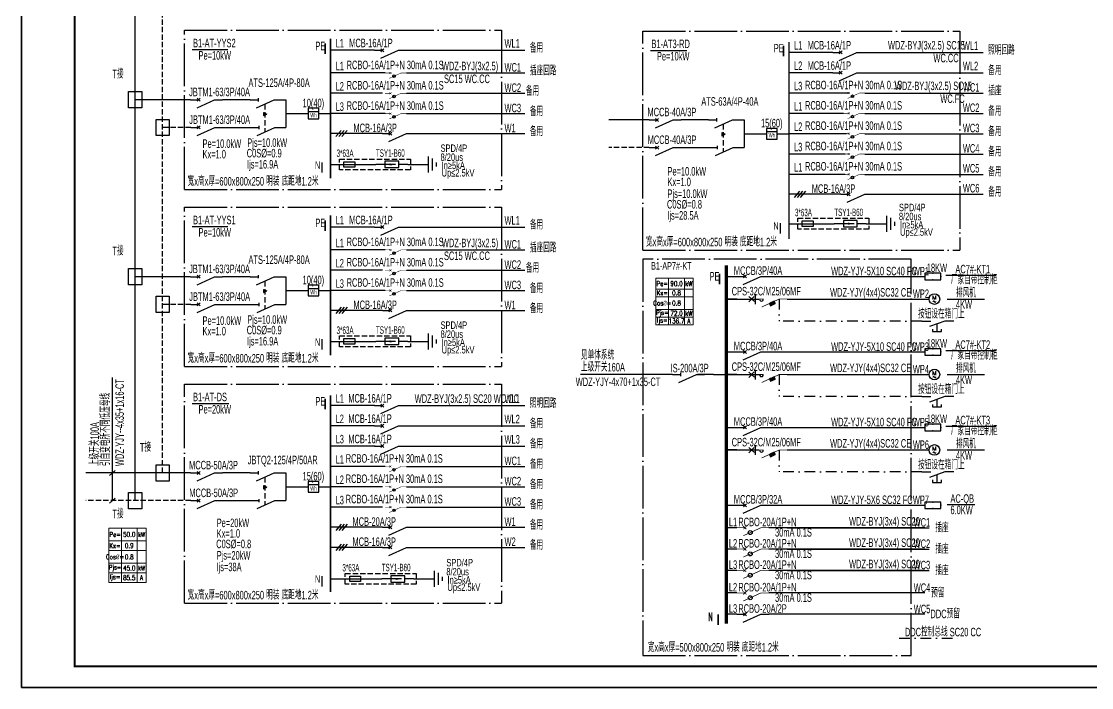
# Model space of a CAD drawing. Extents: x 776418 to 2076422, y -1170708 to 498544.
# Drawn here: x 908431 to 958573, y -576755 to -545532 of the extents above; entities that cross this region are included whole.
import ezdxf
from ezdxf.enums import TextEntityAlignment as Align

# ---------------------------------------------------------------- set-up
doc = ezdxf.new("R2010")
doc.units = 0
doc.header["$LTSCALE"] = 1000
doc.header["$MEASUREMENT"] = 0
for name, pattern in [('CONTINOUS', [0]), ('DASH', [0.35, 0.25, -0.1]), ('DASHDOT', [1, 0.5, -0.25, 0, -0.25]), ('DOTE', [2.42, 2, -0.2, 0.02, -0.2]), ('HIDDEN', [0.375, 0.25, -0.125])]:
    doc.linetypes.add(name, pattern=pattern)
doc.layers.get('0').update_dxf_attribs({"linetype": 'CONTINUOUS'})
doc.layers.get('Defpoints').update_dxf_attribs({"linetype": 'CONTINUOUS'})
for name, color, linetype in [('D-TEXT', 7, 'CONTINUOUS'), ('DIM-动力', 3, 'CONTINUOUS'), ('DOTLN', 2, 'DASH'), ('DQ', 255, 'CONTINOUS'), ('EL-1', 4, 'DASH'), ('EL-SYSTEM', 1, 'CONTINUOUS'), ('ELEMENT', 3, 'CONTINUOUS'), ('EQUIP', 3, 'CONTINUOUS'), ('EQUIP-动力', 3, 'CONTINUOUS'), ('EQUIP-箱柜', 3, 'CONTINUOUS'), ('PUB_TEXT', 255, 'CONTINUOUS'), ('SIG_TEXT', 7, 'CONTINUOUS'), ('TEL_TEXT', 3, 'CONTINUOUS'), ('TEL_TITLE', 7, 'CONTINUOUS'), ('WIRE', 4, 'CONTINUOUS'), ('WIRE-动力', 2, 'CONTINUOUS'), ('WIRE-照明', 1, 'CONTINUOUS'), ('WIRE-系统', 4, 'CONTINUOUS'), ('WIRE-通讯', 4, 'CONTINUOUS')]:
    doc.layers.add(name, color=color, linetype=linetype)
doc.styles.add('_COMPLEX', font='ROS', dxfattribs={"width": 0.6, "bigfont": 'JD'})
doc.styles.add('_HZTXT', font='txt.shx', dxfattribs={"width": 0.8, "bigfont": 'HZTXT.shx'})
doc.styles.add('_JD', font='ros.shx', dxfattribs={"width": 0.8, "bigfont": 'JD.shx'})
doc.styles.add('_TCH_LABEL', font='COMPLEX', dxfattribs={"bigfont": 'GBCBIG'})
doc.styles.add('_TEL_DIM', font='SIMPLEX', dxfattribs={"width": 0.7, "height": 3.5, "bigfont": 'HZTXT'})
doc.styles.add('DIM_FONT', font='SIMPLEX', dxfattribs={"width": 0.7, "bigfont": 'GBCBIG'})
doc.styles.get("Standard").update_dxf_attribs({"font": 'gbenor.shx', "bigfont": 'gbcbig.shx'})

# ---------------------------------------------------------------- blocks, each defined once
blk = doc.blocks.new('M_M7')
for p, q in [((-0.25, -0.2), (0, -0.75)), ((-0.047, -0.297), (0.047, -0.203)), ((-0.047, -0.203), (0.047, -0.297))]:
    blk.add_line(p, q)
for points in [[(0, 0), (0, -0.25)], [(0, -0.75), (0, -1)]]:
    blk.add_lwpolyline(points)
at = {"width": 0.8, "flags": 9}
blk.add_attdef('S', (0.25, -0.5), '', height=0.2, dxfattribs=at)
blk = doc.blocks.new('$element$00000525')
at = {"const_width": 0.0233}
for points in [[(0, 0), (0, -0.25)], [(-0.25, -0.2), (0, -0.75), (0, -1)], [(-0.047, -0.203), (0.047, -0.297)], [(0.047, -0.203), (-0.047, -0.297)]]:
    blk.add_lwpolyline(points, dxfattribs=at)
blk.add_circle((-0.151, -0.417), 0.0615)
at = {"flags": 9}
blk.add_attdef('S', (0, 0), '', height=0.00000667, dxfattribs=at)
blk = doc.blocks.new('M_M8')
for p, q in [((-0.25, -0.2), (0, -0.75)), ((0.05, -0.25), (-0.05, -0.25))]:
    blk.add_line(p, q)
for points in [[(0, 0), (0, -0.25)], [(0, -0.75), (0, -1)]]:
    blk.add_lwpolyline(points)
at = {"style": 'DIM_FONT', "width": 0.8, "flags": 9}
blk.add_attdef('S', (0.25, -0.5), '', height=0.2, dxfattribs=at)
blk = doc.blocks.new('_LINKPT1')
blk.add_line((0, 0), (0, 0))
blk = doc.blocks.new('M_Z15DKY')
for p, q in [((0.5, 0.5), (-0.5, 0.5)), ((-0.5, 0.5), (-0.5, -0.5)), ((-0.5, 0.2), (0.5, 0.2)), ((0.5, -0.5), (0.5, 0.5)), ((-0.5, -0.5), (0.5, -0.5))]:
    blk.add_line(p, q)
for p in [(-0.5, 0), (0, 0.5), (0.5, 0), (0, -0.5)]:
    blk.add_blockref('_LINKPT1', p)
at = {"style": '_COMPLEX', "width": 0.6}
blk.add_text('Wh', height=0.4, dxfattribs=at).set_placement((0, -0.35), align=Align.CENTER)
at = {"width": 0.8, "flags": 9}
blk.add_attdef('A', (0, 0), '', height=0.00002, dxfattribs=at)
blk = doc.blocks.new('$equip$00001413')
for p, q in [((0.75, 0.6), (-0.75, 0.6)), ((-0.75, 0.6), (-0.75, 0)), ((-0.75, 0), (0.75, 0)), ((0.75, 0), (0.75, 0.6))]:
    blk.add_line(p, q)
for p in [(-0.75, 0.3), (0, 0.6), (0, 0), (0.75, 0.3)]:
    blk.add_point(p)
at = {"style": '_TCH_LABEL', "flags": 9}
blk.add_attdef('A', (0, 0), '', height=0.00002, dxfattribs=at)
blk = doc.blocks.new('$element$00000577')
at = {"const_width": 0.0233}
for points in [[(0, 0), (0, -0.25)], [(-0.25, -0.2), (0, -0.75), (0, -1)]]:
    blk.add_lwpolyline(points, dxfattribs=at)
blk.add_arc((-0.008, -0.192), 0.0589, 81.8699, 278.1301)
at = {"flags": 9}
blk.add_attdef('S', (0, 0), '', height=0.00000667, dxfattribs=at)
blk = doc.blocks.new('$element$00000544')
for points in [[(-0.25, -0.333), (-0.324, -0.333), (-0.324, -0.617), (-0.25, -0.617)], [(0, -1), (0, -0.721), (-0.176, -0.235)], [(0, 0), (0, -0.283)], [(-0.324, -0.478), (-0.087, -0.478)]]:
    blk.add_lwpolyline(points)
at = {"flags": 9}
blk.add_attdef('S', (0, 0), '', height=0.00000667, dxfattribs=at)
blk = doc.blocks.new('$equip$00001811')
blk.add_circle((0, 0), 0.5)
for centre, radius, start, end in [((-0.07, -0.27), 0.0768, 17.2272, 184.2164), ((0.07, -0.23), 0.0769, 197.2591, 5.1179)]:
    blk.add_arc(centre, radius, start, end)
at = {"color": 7, "style": '_TEL_DIM'}
blk.add_attdef('$TEXT$', text='', height=0.4, dxfattribs=at).set_placement((0, 0.14), align=Align.MIDDLE_CENTER)
at = {"color": 7, "style": '_TEL_DIM', "flags": 1}
blk.add_attdef('A', text='', height=0.00002, dxfattribs=at).set_placement((0, 0), align=Align.MIDDLE_CENTER)
blk = doc.blocks.new('A$C00115E70')
at = {"layer": 'WIRE-通讯', "ltscale": 0.001}
blk.add_lwpolyline([(-84100, 59400), (0, 59400), (0, 0), (-84100, 0)], close=True, dxfattribs=at)
blk = doc.blocks.new('*T182')
at = {"layer": 'Defpoints', "color": 8, "linetype": 'ByBlock', "lineweight": 0, "transparency": 16777216}
for p, q in [((0, 0), (1749, 0)), ((0, 0), (0, -2550)), ((593, 0), (593, -2550)), ((1332, 0), (1332, -2550)), ((1749, 0), (1749, -2550)), ((0, -600), (1749, -600)), ((0, -1050), (1749, -1050)), ((0, -1650), (1749, -1650)), ((0, -2100), (1749, -2100)), ((0, -2550), (1749, -2550))]:
    blk.add_line(p, q, dxfattribs=at)
at = {"color": 0, "transparency": 16777216, "attachment_point": 5, "style": '_TEL_DIM'}
for s, insert, char_height, width in [('Pe=', (297, -300), 225, 593.32), ('50.0', (962, -300), 225, 738.01), ('kW', (1540, -300), 225, 417.31), ('Kx=', (297, -825), 225, 593.32), ('0.9', (962, -825), 225, 738.01), ('Cos{\\fISOCPEUR|b0|i0|c0|p34;%%C}=', (297, -1350), 225, 593.32), ('0.8', (962, -1350), 225, 738.01), ('Pjs=', (297, -1875), 210, 593.32), ('45.0', (962, -1875), 225, 738.01), ('kW', (1540, -1875), 225, 417.31), ('Ijs=', (297, -2325), 225, 593.32), ('85.5', (962, -2325), 225, 738.01), ('A', (1540, -2325), 225, 417.31)]:
    blk.add_mtext(s, dxfattribs=dict(at, insert=insert, char_height=char_height, width=width))
blk = doc.blocks.new('*T159')
at = {"layer": 'Defpoints', "color": 8, "linetype": 'ByBlock', "lineweight": 0, "transparency": 16777216}
for p, q in [((0, 0), (1749, 0)), ((0, 0), (0, -2190)), ((593, 0), (593, -2190)), ((1332, 0), (1332, -2190)), ((1749, 0), (1749, -2190)), ((0, -510), (1749, -510)), ((0, -870), (1749, -870)), ((0, -1470), (1749, -1470)), ((0, -1830), (1749, -1830)), ((0, -2190), (1749, -2190))]:
    blk.add_line(p, q, dxfattribs=at)
at = {"color": 0, "transparency": 16777216, "attachment_point": 5, "style": '_TEL_DIM'}
for s, insert, char_height, width in [('Pe=', (297, -255), 225, 593.32), ('90.0', (962, -255), 225, 738.01), ('kW', (1540, -255), 225, 417.31), ('Kx=', (297, -690), 225, 593.32), ('0.8', (962, -690), 225, 738.01), ('Cos{\\fISOCPEUR|b0|i0|c0|p34;%%C}=', (297, -1170), 225, 593.32), ('Pjs=', (297, -1650), 210, 593.32), ('0.8', (962, -1170), 225, 738.01), ('Ijs=', (297, -2010), 225, 593.32), ('136.7', (962, -2010), 225, 738.01), ('72.0', (962, -1650), 225, 738.01), ('kW', (1540, -1650), 225, 417.31), ('A', (1540, -2010), 225, 417.31)]:
    blk.add_mtext(s, dxfattribs=dict(at, insert=insert, char_height=char_height, width=width))
blk = doc.blocks.new('M_M24')
for p, q in [((-0.25, -0.375), (0.25, -0.375)), ((-0.1875, -0.5), (0.1875, -0.5)), ((-0.0625, -0.625), (0.0625, -0.625))]:
    blk.add_line(p, q)
blk.add_lwpolyline([(0, 0), (0, -0.375)])
at = {"width": 0.8, "flags": 9}
blk.add_attdef('S', (0.25, -0.5), '', height=0.2, dxfattribs=at)
blk = doc.blocks.new('M_M17')
for p, q in [((-0.1, -0.717), (-0.1, -0.283)), ((-0.1, -0.283), (0.1, -0.283)), ((0.1, -0.283), (0.1, -0.717)), ((0, -0.383), (0, -0.717)), ((0.1, -0.717), (-0.1, -0.717))]:
    blk.add_line(p, q)
for points in [[(0, 0), (0, -0.283)], [(0, -0.717), (0, -1)]]:
    blk.add_lwpolyline(points)
for points in [[(-0.033, -0.567), (0.033, -0.567), (0, -0.367), (0.033, -0.567)], [(0.033, -0.567), (0, -0.367), (-0.033, -0.567), (0.033, -0.567)], [(0, -0.367), (-0.033, -0.567), (0.033, -0.567), (0, -0.367)]]:
    blk.add_solid(points)
at = {"width": 0.8, "flags": 9}
blk.add_attdef('S', (0.25, -0.5), '', height=0.2, dxfattribs=at)

msp = doc.modelspace()

# ---------------------------------------------------------------- hatches: boundary and pattern name
h = msp.add_hatch()
h.set_pattern_fill('ANSI31', color=256, scale=10, style=0)
h.set_pattern_definition([(45, (742731.3702, -589334.2439), (-0.707106781, 0.707106781), [])])
h.paths.add_polyline_path([(943749, -558754), (943702, -558651), (943475, -558754), (943522, -558858)])
h = msp.add_hatch()
h.set_pattern_fill('ANSI31', color=256, scale=10, style=0)
h.set_pattern_definition([(45, (742731.3702, -592872.1406), (-0.707106781, 0.707106781), [])])
h.paths.add_polyline_path([(943749, -562292), (943702, -562189), (943475, -562292), (943522, -562396)])
h = msp.add_hatch()
h.set_pattern_fill('ANSI31', color=256, scale=10, style=0)
h.set_pattern_definition([(45, (742731.3702, -596410.0372), (-0.707106781, 0.707106781), [])])
h.paths.add_polyline_path([(943749, -565830), (943702, -565727), (943475, -565830), (943522, -565933)])

# ---------------------------------------------------------------- linework, layer by layer
at = {"linetype": 'DOTE'}
for p, q in [((916074, -553407), (916074, -545951)), ((916074, -545951), (930919, -545951)), ((930919, -545951), (930919, -553407)), ((937550, -556253), (937550, -545988)), ((937550, -545988), (952396, -545988)), ((952396, -545988), (952396, -556253)), ((916074, -553407), (930919, -553407)), ((916074, -561700), (916074, -554243)), ((916074, -554243), (930919, -554243)), ((930919, -554243), (930919, -561700)), ((937550, -556253), (952396, -556253)), ((950127, -556678), (937548, -556678)), ((937548, -556678), (937548, -575249)), ((950127, -575249), (950127, -556678)), ((916074, -561700), (930919, -561700)), ((916074, -572801), (916074, -562536)), ((916074, -562536), (930919, -562536)), ((930919, -562536), (930919, -572801)), ((916074, -572801), (930919, -572801)), ((937548, -575249), (950127, -575249))]:
    msp.add_line(p, q, dxfattribs=at)
for p, q in [((937903, -546893), (939602, -546893)), ((942757, -558425), (942515, -558682)), ((942516, -558428), (942781, -558661)), ((942757, -561962), (942515, -562220)), ((942516, -561966), (942781, -562199)), ((916427, -563441), (918150, -563441)), ((942757, -565500), (942515, -565758)), ((942516, -565504), (942781, -565737))]:
    msp.add_line(p, q)
at = {"linetype": 'DASHDOT'}
for p, q in [((943941, -558532), (943941, -559575, 0)), ((950619, -559575), (943941, -559575, 0)), ((943941, -562070), (943941, -563113, 0)), ((950619, -563113), (943941, -563113, 0)), ((943941, -565608), (943941, -566650, 0)), ((950619, -566650), (943941, -566650, 0))]:
    msp.add_line(p, q, dxfattribs=at)
at = {"linetype": 'Continuous', "const_width": 72.9}
for points in [[(922666, -546566), (922666, -547063)], [(944143, -546670), (944143, -547167)], [(922514, -552131), (922514, -552628)], [(922666, -554859), (922666, -555356)], [(943991, -554977), (943991, -555474)], [(941137, -557361), (941137, -557858)], [(922514, -560424), (922514, -560921)], [(922666, -563219), (922666, -563716)], [(922514, -571525), (922514, -572022)], [(941080, -573319), (941080, -573816)]]:
    msp.add_lwpolyline(points, dxfattribs=at)
for points in [[(943522, -558858), (943749, -558754), (943702, -558651), (943475, -558754)], [(943522, -562396), (943749, -562292), (943702, -562189), (943475, -562292)], [(943522, -565933), (943749, -565830), (943702, -565727), (943475, -565830)]]:
    msp.add_lwpolyline(points, close=True)
at = {"layer": 'D-TEXT'}
for p, q in [((916427, -546855), (918104, -546855)), ((916427, -555148), (918104, -555148)), ((951806, -558543), (953554, -558543)), ((951806, -562081), (953554, -562081)), ((951806, -565618), (953554, -565618)), ((951806, -568174), (953104, -568174))]:
    msp.add_line(p, q, dxfattribs=at)
for points in [[(912651, -548312, 0, 0, 0), (913322, -548312, 0, 0, 0), (913627, -548935, 80, 0, 0), (913758, -549204, 0, 0, 0)], [(912651, -556605, 0, 0, 0), (913322, -556605, 0, 0, 0), (913627, -557228, 80, 0, 0), (913758, -557497, 0, 0, 0)], [(913941, -565802, 0, 0, 0), (914611, -565802, 0, 0, 0), (914916, -566425, 80, 0, 0), (915048, -566694, 0, 0, 0)], [(912385, -568886, 0, 0, 0), (913322, -568886, 0, 0, 0), (913627, -568263, 80, 0, 0), (913758, -567993, 0, 0, 0)]]:
    msp.add_lwpolyline(points, format="xyseb", dxfattribs=at)
at = {"layer": 'DIM-动力', "ltscale": 0.001}
msp.add_lwpolyline([(908431, -576755), (992531, -576755), (992531, -517355), (908431, -517355)], close=True, dxfattribs=at)
at = {"layer": 'DOTLN', "linetype": 'DASH'}
for points in [[(923330, -551982), (926658, -551982), (926658, -552492), (923330, -552492)], [(944806, -554759), (948135, -554759), (948135, -555269), (944806, -555269)], [(923330, -560275), (926658, -560275), (926658, -560785), (923330, -560785)], [(923603, -571406), (926932, -571406), (926932, -571915), (923603, -571915)]]:
    msp.add_lwpolyline(points, close=True, dxfattribs=at)
at = {"layer": 'EL-1'}
for p, q in [((915048, -566694), (915048, -542211)), ((916367, -550504), (915048, -550504)), ((937844, -551445), (935955, -551445)), ((916367, -558796), (915048, -558796)), ((916367, -567993), (911453, -567993))]:
    msp.add_line(p, q, dxfattribs=at)
at = {"layer": 'EL-SYSTEM'}
for points in [[(913449, -548824), (914068, -548824), (914068, -549585), (913449, -549585)], [(914739, -550123), (915358, -550123), (915358, -550884), (914739, -550884)], [(913449, -557117), (914068, -557117), (914068, -557878), (913449, -557878)], [(914739, -558416), (915358, -558416), (915358, -559177), (914739, -559177)], [(914739, -566314), (915358, -566314), (915358, -567075), (914739, -567075)], [(913449, -567613), (914068, -567613), (914068, -568374), (913449, -568374)]]:
    msp.add_lwpolyline(points, close=True, dxfattribs=at)
at = {"layer": 'ELEMENT'}
for points in [[(923541, -552367), (923541, -552107), (924051, -552107), (924051, -552367)], [(945018, -555144), (945018, -554884), (945528, -554884), (945528, -555144)], [(923541, -560660), (923541, -560400), (924051, -560400), (924051, -560660)], [(923814, -571790), (923814, -571530), (924324, -571530), (924324, -571790)]]:
    msp.add_lwpolyline(points, close=True, dxfattribs=at)
at = {"layer": 'SIG_TEXT'}
for p, q in [((951738, -557425, 0), (954101, -557425, 0)), ((951738, -560962, 0), (954101, -560962, 0)), ((951738, -564500, 0), (954101, -564500, 0))]:
    msp.add_line(p, q, dxfattribs=at)
at = {"layer": 'TEL_TITLE'}
msp.add_lwpolyline([(908431, -576755), (992531, -576755), (992531, -517355), (908431, -517355)], close=True, dxfattribs=at)
at = {"layer": 'TEL_TITLE', "const_width": 100}
msp.add_lwpolyline([(910931, -575755), (991531, -575755), (991531, -518355), (910931, -518355)], close=True, dxfattribs=at)
at = {"layer": 'WIRE', "color": 7, "linetype": 'DASHDOT'}
msp.add_lwpolyline([(949563, -574440), (952492, -574440)], dxfattribs=at)
at = {"layer": 'WIRE-动力'}
for p, q in [((923407, -550640), (923159, -550934)), ((923407, -550640), (923159, -550934)), ((923547, -550640), (923299, -550934)), ((923687, -550640), (923439, -550934)), ((944884, -553486), (944636, -553780)), ((945024, -553486), (944776, -553780)), ((945164, -553486), (944916, -553780)), ((923407, -558933), (923159, -559227)), ((923407, -558933), (923159, -559227)), ((923547, -558933), (923299, -559227)), ((923687, -558933), (923439, -559227)), ((923407, -569092), (923159, -569386)), ((923547, -569092), (923299, -569386)), ((923687, -569092), (923439, -569386)), ((923407, -570035), (923159, -570328)), ((923547, -570035), (923299, -570328)), ((923687, -570035), (923439, -570328))]:
    msp.add_line(p, q, dxfattribs=at)
at = {"layer": 'WIRE-照明', "linetype": 'Continuous'}
for p, q in [((913758, -567993), (913758, -540912)), ((916360, -549204), (913758, -549204)), ((919147, -549204), (917860, -549204)), ((917867, -550504), (919180, -550504)), ((937837, -550146), (935955, -550146)), ((940624, -550146), (939337, -550146)), ((939344, -551445), (940656, -551445)), ((916360, -557497), (913758, -557497)), ((919147, -557497), (917860, -557497)), ((941454, -558543), (942985, -558543)), ((941454, -558543), (942985, -558543)), ((942816, -558318), (942816, -558777)), ((917867, -558796), (919180, -558796)), ((938933, -562081), (934625, -562081)), ((940862, -562081), (940104, -562081)), ((941454, -562081), (942985, -562081)), ((941454, -562081), (942985, -562081)), ((942816, -561856), (942816, -562315)), ((912689, -562220), (912689, -567993)), ((942816, -565393), (942816, -565853)), ((941454, -565618), (942985, -565618)), ((941454, -565618), (942985, -565618)), ((912556, -566813), (912823, -566575)), ((916360, -566694), (911453, -566694)), ((919147, -566694), (917860, -566694)), ((912556, -568112), (912823, -567875)), ((917867, -567993), (919180, -567993))]:
    msp.add_line(p, q, dxfattribs=at)
at = {"layer": 'WIRE-照明'}
for p, q in [((924972, -546882), (922914, -546882)), ((946448, -546986), (944391, -546986)), ((925472, -547949), (922914, -547949)), ((946448, -547939), (944391, -547939)), ((925347, -548902), (922914, -548902)), ((947198, -548891), (944391, -548891)), ((920460, -549204), (920820, -549204)), ((920820, -549204), (920820, -550504)), ((919768, -549801), (919768, -549948)), ((919768, -549801), (919927, -549874)), ((919768, -549948), (919927, -549874)), ((920820, -549854), (921867, -549854)), ((922367, -549854), (922914, -549854)), ((925472, -549854), (922914, -549854)), ((946948, -549843), (944391, -549843)), ((920457, -550504), (920820, -550504)), ((941937, -550146), (942297, -550146)), ((942297, -550146), (942297, -551445)), ((925346, -550787), (922914, -550787)), ((941244, -550742), (941244, -550889)), ((941244, -550742), (941404, -550816)), ((941244, -550889), (941404, -550816)), ((942297, -550795), (943344, -550795)), ((943844, -550795), (944391, -550795)), ((947095, -550795), (944391, -550795)), ((941933, -551445), (942297, -551445)), ((947028, -551748), (944391, -551748)), ((922914, -552237), (925041, -552237)), ((926541, -552237), (927354, -552237)), ((947028, -552700), (944391, -552700)), ((946823, -553633), (944391, -553633)), ((944391, -555014), (946518, -555014)), ((948018, -555014), (948831, -555014)), ((924972, -555175), (922914, -555175)), ((925472, -556242), (922914, -556242)), ((920460, -557497), (920820, -557497)), ((920820, -557497), (920820, -558796)), ((925347, -557195), (922914, -557195)), ((941454, -557487), (942296, -557487)), ((943421, -557487), (950764, -557487)), ((919768, -558094), (919768, -558241)), ((919768, -558094), (919927, -558167)), ((919768, -558241), (919927, -558167)), ((920820, -558147), (921867, -558147)), ((922367, -558147), (922914, -558147)), ((925472, -558147), (922914, -558147)), ((941954, -558543, 0), (941454, -558543)), ((944316, -558543), (950959, -558543)), ((920457, -558796), (920820, -558796)), ((925346, -559080), (922914, -559080)), ((922914, -560530), (925041, -560530)), ((926541, -560530), (927354, -560530)), ((941454, -561025), (942296, -561025)), ((943421, -561025), (950764, -561025)), ((940862, -562081), (941454, -562081)), ((941954, -562081, 0), (941454, -562081)), ((944316, -562081), (950959, -562081)), ((924972, -563535), (922914, -563535)), ((924972, -564487), (922914, -564487)), ((941454, -564563), (942296, -564563)), ((943421, -564563), (950764, -564563)), ((925005, -565439), (922914, -565439)), ((941954, -565618, 0), (941454, -565618)), ((944316, -565618), (950959, -565618)), ((925472, -566392), (922914, -566392)), ((920460, -566694), (920820, -566694)), ((920820, -566694), (920820, -567993)), ((919768, -567291), (919768, -567438)), ((919768, -567291), (919927, -567364)), ((919768, -567438), (919927, -567364)), ((920820, -567344), (921867, -567344)), ((922367, -567344), (922914, -567344)), ((925347, -567344), (922914, -567344)), ((920457, -567993), (920820, -567993)), ((925347, -568296), (922914, -568296)), ((941454, -568207), (942296, -568207)), ((943421, -568207), (950764, -568207)), ((925346, -569239), (922914, -569239)), ((941954, -569263, 0), (941454, -569263)), ((950764, -569263), (943454, -569263)), ((944316, -569263), (950959, -569263)), ((925346, -570182), (922914, -570182)), ((941954, -570263, 0), (941454, -570263)), ((950764, -570263), (943454, -570263)), ((944316, -570263), (950959, -570263)), ((941954, -571263, 0), (941454, -571263)), ((950764, -571263), (943454, -571263)), ((944316, -571263), (950959, -571263)), ((922914, -571661), (925314, -571660)), ((926814, -571660), (927627, -571660)), ((941954, -572320, 0), (941454, -572320)), ((950764, -572320), (943454, -572320)), ((941954, -573320, 0), (941454, -573320)), ((950764, -573320), (943454, -573320))]:
    msp.add_line(p, q, dxfattribs=at)
at = {"layer": 'WIRE-照明', "linetype": 'ByBlock'}
for p, q in [((926472, -546882), (932019, -546882)), ((947948, -546986), (953496, -546986)), ((926472, -547949), (932019, -547949)), ((947948, -547939), (953496, -547939)), ((926472, -548902), (932019, -548902)), ((947948, -548891), (953496, -548891)), ((926472, -549854), (932019, -549854)), ((947948, -549843), (953496, -549843)), ((926846, -550787), (932019, -550787)), ((947948, -550795), (953496, -550795)), ((947948, -551748), (953496, -551748)), ((947948, -552700), (953496, -552700)), ((948323, -553633), (953496, -553633)), ((926472, -555175), (932019, -555175)), ((926472, -556242), (932019, -556242)), ((926472, -557195), (932019, -557195)), ((926472, -558147), (932019, -558147)), ((926846, -559080), (932019, -559080)), ((926472, -563535), (932019, -563535)), ((926472, -564487), (932019, -564487)), ((926472, -565439), (932019, -565439)), ((926472, -566392), (932019, -566392)), ((926472, -567344), (932019, -567344)), ((926472, -568296), (932019, -568296)), ((926846, -569239), (932019, -569239)), ((926846, -570182), (932019, -570182))]:
    msp.add_line(p, q, dxfattribs=at)
at = {"layer": 'WIRE-照明', "linetype": 'HIDDEN'}
for p, q in [((919830, -549406), (919830, -550719)), ((941306, -550347), (941306, -551661)), ((919830, -557699), (919830, -559012)), ((919830, -566896), (919830, -568209))]:
    msp.add_line(p, q, dxfattribs=at)
at = {"layer": 'WIRE-照明', "color": 1, "const_width": 66.5}
for points in [[(922914, -546334), (922914, -552884)], [(944391, -546503), (944391, -555730)], [(922914, -554626), (922914, -561177)], [(922914, -563052), (922914, -572278)]]:
    msp.add_lwpolyline(points, dxfattribs=at)
at = {"layer": 'WIRE-照明', "const_width": 160}
msp.add_lwpolyline([(941454, -556967), (941454, -573752)], dxfattribs=at)

# ---------------------------------------------------------------- block references
for name, p in [('*T159', (938163, -557566)), ('*T182', (912522, -569279))]:
    msp.add_blockref(name, p)
at = {"layer": 'DQ', "xscale": 1500, "yscale": 1500, "zscale": 1500}
for name, p, rotation in [('M_M7', (924972, -546882), 89.99999999999993), ('M_M7', (946448, -546986), 89.99999999999993), ('M_M7', (946448, -547939), 89.99999999999993), ('M_M7', (916360, -549204), 90), ('M_M8', (919147, -549204), 90), ('M_M7', (916367, -550504), 90), ('M_M8', (919180, -550504), 90), ('M_M7', (937837, -550146), 90), ('M_M8', (940624, -550146), 90), ('M_M7', (937844, -551445), 90), ('M_M8', (940656, -551445), 90), ('M_M7', (924972, -555175), 89.99999999999993), ('M_M7', (916360, -557497), 90), ('M_M8', (919147, -557497), 90), ('M_M7', (916367, -558796), 90), ('M_M8', (919180, -558796), 90), ('M_M8', (938933, -562081), 90), ('M_M7', (924972, -563535), 89.99999999999993), ('M_M7', (924972, -564487), 89.99999999999993), ('M_M7', (924972, -565439), 89.99999999999993), ('M_M7', (916360, -566694), 90), ('M_M8', (919147, -566694), 90), ('M_M7', (916367, -567993), 90), ('M_M8', (919180, -567993), 90)]:
    msp.add_blockref(name, p, dxfattribs=dict(at, rotation=rotation))
at = {"layer": 'ELEMENT'}
for name, p, xscale, yscale, zscale, rotation in [('$element$00000525', (925472, -547949), 1000, 1000, 1000, 90), ('$element$00000525', (925472, -548902), 1000, 1000, 1000, 90), ('$element$00000525', (946948, -548891), 1000, 1000, 1000, 90), ('$element$00000525', (925472, -549854), 1000, 1000, 1000, 90), ('$element$00000525', (946948, -549843), 1000, 1000, 1000, 90), ('M_M7', (925346, -550787), 1500, 1500, 1500, 89.99999999999993), ('$element$00000525', (946948, -550795), 1000, 1000, 1000, 90), ('M_M24', (926948, -552237), 1500, 1500, 1500, 90), ('$element$00000525', (946948, -551748), 1000, 1000, 1000, 90), ('M_M17', (926541, -552237), -1500, 1500, 1500, 270), ('$element$00000525', (946948, -552700), 1000, 1000, 1000, 90), ('M_M7', (946823, -553633), 1500, 1500, 1500, 89.99999999999993), ('M_M17', (948018, -555014), -1500, 1500, 1500, 270), ('M_M24', (948424, -555014), 1500, 1500, 1500, 90), ('$element$00000525', (925472, -556242), 1000, 1000, 1000, 90), ('$element$00000525', (925472, -557195), 1000, 1000, 1000, 90), ('M_M7', (941954, -557487, 0), 1500, 1500, 1500, 90), ('$element$00000525', (925472, -558147), 1000, 1000, 1000, 90), ('$element$00000577', (942816, -558543), 1500, 1500, 1500, 90), ('M_M7', (925346, -559080), 1500, 1500, 1500, 89.99999999999993), ('M_M17', (926541, -560530), -1500, 1500, 1500, 270), ('M_M24', (926948, -560530), 1500, 1500, 1500, 90), ('M_M7', (941954, -561025, 0), 1500, 1500, 1500, 90), ('$element$00000577', (942816, -562081), 1500, 1500, 1500, 90), ('M_M7', (941954, -564563, 0), 1500, 1500, 1500, 90), ('$element$00000577', (942816, -565618), 1500, 1500, 1500, 90), ('$element$00000525', (925472, -566392), 1000, 1000, 1000, 90), ('$element$00000525', (925472, -567344), 1000, 1000, 1000, 90), ('$element$00000525', (925472, -568296), 1000, 1000, 1000, 90), ('M_M7', (941954, -568207, 0), 1500, 1500, 1500, 90), ('M_M7', (925346, -569239), 1500, 1500, 1500, 89.99999999999993), ('M_M7', (925346, -570182), 1500, 1500, 1500, 89.99999999999993), ('M_M17', (926814, -571660), -1500, 1500, 1500, 270), ('M_M24', (927221, -571660), 1500, 1500, 1500, 90), ('M_M7', (941954, -573320, 0), 1500, 1500, 1500, 90)]:
    msp.add_blockref(name, p, dxfattribs=dict(at, xscale=xscale, yscale=yscale, zscale=zscale, rotation=rotation))
at = {"layer": 'EQUIP', "xscale": 500, "yscale": 500, "zscale": 500}
for p in [(922117, -549854), (943594, -550795), (922117, -558147), (922117, -567344)]:
    msp.add_blockref('M_Z15DKY', p, dxfattribs=at)
at = {"layer": 'EQUIP-动力', "xscale": 500, "yscale": 500, "zscale": 500}
for p in [(951209, -558543), (951209, -562081), (951209, -565618)]:
    msp.add_blockref('$equip$00001811', p, dxfattribs=at).add_auto_attribs({'$TEXT$': 'M'})
at = {"layer": 'EQUIP-箱柜', "xscale": 500, "yscale": 500, "zscale": 500}
for p in [(951139, -557638), (951139, -561176), (951139, -564714), (951139, -568357)]:
    msp.add_blockref('$equip$00001413', p, dxfattribs=at)
at = {"layer": 'TEL_TEXT', "ltscale": 2, "xscale": 1500, "yscale": 1500, "zscale": 1500, "rotation": 90}
for p in [(941954, -569263, 0), (941954, -570263, 0), (941954, -571263, 0), (941954, -572320, 0)]:
    msp.add_blockref('$element$00000525', p, dxfattribs=at)
at = {"layer": 'WIRE-系统', "xscale": 1500, "yscale": 1500, "zscale": 1500, "rotation": 90}
for p in [(950619, -559575), (950619, -563113), (950619, -566650)]:
    msp.add_blockref('$element$00000544', p, dxfattribs=at)
at = {"layer": 'WIRE-通讯', "ltscale": 0.001}
msp.add_blockref('A$C00115E70', (992531, -576755), dxfattribs=at)

# ---------------------------------------------------------------- texts
at = {"layer": 'D-TEXT'}
for s, style, width, p in [('B1-AT-YYS2', '_JD', 0.6, (916473, -546748)), ('PE', '_JD', 0.6, (922204, -546882)), ('L1', '_JD', 0.6, (923153, -546754)), ('MCB-16A/1P', '_JD', 0.6, (923790, -546744)), ('WL1', '_JD', 0.6, (931067, -546764)), ('备用', '_JD', 0.6, (932252, -546986)), ('L1', '_JD', 0.6, (944630, -546858)), ('WL1', '_JD', 0.6, (952543, -546868)), ('Pe=10kW', '_JD', 0.6, (916731, -547325)), ('照明回路', '_JD', 0.6, (953729, -547090)), ('L1', '_JD', 0.6, (923153, -547821)), ('RCBO-16A/1P+N 30mA 0.1S', '_JD', 0.6, (923670, -547772)), ('WDZ-BYJ(3x2.5)', '_JD', 0.6, (928134, -547822)), ('WC1', '_JD', 0.6, (931067, -547885)), ('L2', '_JD', 0.6, (944630, -547810)), ('WL2', '_JD', 0.6, (952543, -547820)), ('T接', '_JD', 0.6, (912693, -548202)), (' SC15 WC.CC', '_JD', 0.6, (928134, -548424)), ('插座回路', '_JD', 0.6, (932252, -548053)), ('备用', '_JD', 0.6, (953729, -548042)), ('ATS-125A/4P-80A', '_JD', 0.6, (919070, -548606)), ('L2', '_JD', 0.6, (923153, -548773)), ('RCBO-16A/1P+N 30mA 0.1S', '_JD', 0.6, (923670, -548725)), ('WC2', '_JD', 0.6, (931067, -548837)), ('L3', '_JD', 0.6, (944630, -548762)), ('RCBO-16A/1P+N 30mA 0.1S', '_JD', 0.6, (945147, -548714)), ('WC1', '_JD', 0.6, (952543, -548826)), ('插座', '_JD', 0.6, (953729, -548995)), ('JBTM1-63/3P/40A', '_JD', 0.6, (916289, -549038, 0)), ('备用', '_JD', 0.6, (932066, -549006)), ('L3', '_JD', 0.6, (923153, -549725)), ('RCBO-16A/1P+N 30mA 0.1S', '_JD', 0.6, (923670, -549677)), ('WC3', '_JD', 0.6, (931067, -549789)), ('备用', '_JD', 0.6, (932252, -549958)), ('L1', '_JD', 0.6, (944630, -549715)), ('RCBO-16A/1P+N 30mA 0.1S', '_JD', 0.6, (945147, -549666)), ('WC2', '_JD', 0.6, (952543, -549779)), ('备用', '_JD', 0.6, (953729, -549947)), ('JBTM1-63/3P/40A', '_JD', 0.6, (916296, -550337, 0)), ('MCB-16A/3P', '_JD', 0.6, (923988, -550722)), ('W1', '_JD', 0.6, (931067, -550732)), ('备用', '_JD', 0.6, (932252, -550900)), ('备用', '_JD', 0.6, (932252, -550900)), ('L2', '_JD', 0.6, (944630, -550667)), ('RCBO-16A/1P+N 30mA 0.1S', '_JD', 0.6, (945147, -550618)), ('WC3', '_JD', 0.6, (952543, -550731)), ('备用', '_JD', 0.6, (953729, -550899)), ('L3', '_JD', 0.6, (944630, -551619)), ('RCBO-16A/1P+N 30mA 0.1S', '_JD', 0.6, (945147, -551571)), ('WC4', '_JD', 0.6, (952543, -551683)), ('备用', '_JD', 0.6, (953729, -551852)), ('L1', '_JD', 0.6, (944630, -552572)), ('RCBO-16A/1P+N 30mA 0.1S', '_JD', 0.6, (945147, -552523)), ('WC5', '_JD', 0.6, (952543, -552616)), ('备用', '_JD', 0.6, (953729, -552794)), ('宽x高x厚=600x800x250 明装 底距地1.2米', '_JD', 0.6, (916218, -553228)), ('MCB-16A/3P', '_JD', 0.6, (945464, -553568)), ('WC6', '_JD', 0.6, (952543, -553549)), ('备用', '_JD', 0.6, (953729, -553737)), ('B1-AT-YYS1', '_JD', 0.6, (916473, -555041)), ('PE', '_JD', 0.6, (922204, -555175)), ('L1', '_JD', 0.6, (923153, -555047)), ('MCB-16A/1P', '_JD', 0.6, (923790, -555037)), ('WL1', '_JD', 0.6, (931067, -555057)), ('备用', '_JD', 0.6, (932252, -555279)), ('Pe=10kW', '_JD', 0.6, (916731, -555618)), ('T接', '_JD', 0.6, (912693, -556495)), ('L1', '_JD', 0.6, (923153, -556114)), ('RCBO-16A/1P+N 30mA 0.1S', '_JD', 0.6, (923670, -556065)), ('WDZ-BYJ(3x2.5)', '_JD', 0.6, (928134, -556114)), ('WC1', '_JD', 0.6, (931067, -556178)), ('插座回路', '_JD', 0.6, (932252, -556346)), ('宽x高x厚=600x800x250 明装 底距地1.2米', '_JD', 0.6, (937695, -556074)), ('ATS-125A/4P-80A', '_JD', 0.6, (919070, -556899)), (' SC15 WC.CC', '_JD', 0.6, (928134, -556717)), ('JBTM1-63/3P/40A', '_JD', 0.6, (916289, -557331, 0)), ('L2', '_JD', 0.6, (923153, -557066)), ('RCBO-16A/1P+N 30mA 0.1S', '_JD', 0.6, (923670, -557018)), ('WC2', '_JD', 0.6, (931067, -557130)), ('备用', '_JD', 0.6, (932066, -557298)), ('MCCB/3P/40A', '_JD', 0.6, (941813, -557410, 0)), ('WDZ-YJY-5X10 SC40 FC', '_JD', 0.6, (946371, -557434)), ('WP1', '_JD', 0.6, (950199, -557437)), ('18KW', '_JD', 0.6, (950853, -557281)), ('AC7#-KT1', '_JD', 0.6, (952192, -557342, -124)), ('RCBO-16A/1P+N 30mA 0.1S', '_JD', 0.6, (923670, -557970)), ('PE', '_JD', 0.6, (940675, -557676)), ('厂家自带控制柜', '_JD', 0.6, (951981, -557847, -124)), ('L3', '_JD', 0.6, (923153, -558018)), ('WC3', '_JD', 0.6, (931067, -558082)), ('备用', '_JD', 0.6, (932252, -558251)), ('CPS-32C/M25/06MF', '_JD', 0.6, (941712, -558375)), ('WDZ-YJY(4x4)SC32 CE', '_JD', 0.6, (946322, -558432)), ('排风机', '_JD', 0.6, (952218, -558463)), ('JBTM1-63/3P/40A', '_JD', 0.6, (916296, -558630, 0)), ('WP2', '_JD', 0.6, (950199, -558493)), ('MCB-16A/3P', '_JD', 0.6, (923988, -559015)), ('W1', '_JD', 0.6, (931067, -559025)), ('备用', '_JD', 0.6, (932252, -559193)), ('按钮设在箱门上', '_JD', 0.6, (950441, -559451)), ('4KW', '_JD', 0.6, (952217, -558997, -124)), ('MCCB/3P/40A', '_JD', 0.6, (941813, -560948, 0)), ('WDZ-YJY-5X10 SC40 FC', '_JD', 0.6, (946371, -560972)), ('WP3', '_JD', 0.6, (950199, -560975)), ('18KW', '_JD', 0.6, (950853, -560819)), ('AC7#-KT2', '_JD', 0.6, (952192, -560880, -124)), ('宽x高x厚=600x800x250 明装 底距地1.2米', '_JD', 0.6, (916218, -561521)), ('见单体系统', '_JD', 0.6, (934645, -561379)), ('厂家自带控制柜', '_JD', 0.6, (951981, -561385, -124)), ('上级开关160A', '_JD', 0.6, (934645, -561938)), ('IS-200A/3P', '_JD', 0.6, (938847, -561980)), ('CPS-32C/M25/06MF', '_JD', 0.6, (941712, -561913)), ('WDZ-YJY(4x4)SC32 CE', '_JD', 0.6, (946322, -561970)), ('排风机', '_JD', 0.6, (952218, -562001)), ('WP4', '_JD', 0.6, (950199, -562030)), ('WDZ-YJY-4x70+1x35-CT', '_JD', 0.6, (934404, -562624)), ('按钮设在箱门上', '_JD', 0.6, (950441, -562988)), ('4KW', '_JD', 0.6, (952217, -562534, -124)), ('B1-AT-DS', '_JD', 0.6, (916473, -563334)), ('L1', '_JD', 0.6, (923153, -563406)), ('MCB-16A/1P', '_JD', 0.6, (923747, -563397)), ('WDZ-BYJ(3x2.5) SC20 WC.CC', '_JD', 0.6, (926859, -563410)), ('WL1', '_JD', 0.6, (931067, -563416)), ('Pe=20kW', '_JD', 0.6, (916731, -563911)), ('PE', '_JD', 0.6, (922204, -563534)), ('照明回路', '_JD', 0.6, (932252, -563639)), ('L2', '_JD', 0.6, (923153, -564359)), ('MCB-16A/1P', '_JD', 0.6, (923747, -564349)), ('WL2', '_JD', 0.6, (931067, -564369)), ('MCCB/3P/40A', '_JD', 0.6, (941813, -564486, 0)), ('18KW', '_JD', 0.6, (950853, -564357)), ('AC7#-KT3', '_JD', 0.6, (952192, -564418, -124)), ('备用', '_JD', 0.6, (932252, -564591)), ('WDZ-YJY-5X10 SC40 FC', '_JD', 0.6, (946371, -564510)), ('WP5', '_JD', 0.6, (950199, -564513)), ('厂家自带控制柜', '_JD', 0.6, (951981, -564923, -124)), ('L3', '_JD', 0.6, (923153, -565311)), ('MCB-16A/1P', '_JD', 0.6, (923747, -565301)), ('WL3', '_JD', 0.6, (931067, -565321)), ('CPS-32C/M25/06MF', '_JD', 0.6, (941712, -565451)), ('WDZ-YJY(4x4)SC32 CE', '_JD', 0.6, (946322, -565508)), ('排风机', '_JD', 0.6, (952218, -565539)), ('T接', '_JD', 0.6, (913983, -565692)), ('备用', '_JD', 0.6, (932252, -565543)), ('WP6', '_JD', 0.6, (950199, -565568)), ('JBTQ2-125/4P/50AR', '_JD', 0.6, (919036, -566287)), ('L1', '_JD', 0.6, (923153, -566263)), ('RCBO-16A/1P+N 30mA 0.1S', '_JD', 0.6, (923627, -566215)), ('WC1', '_JD', 0.6, (931067, -566327)), ('备用', '_JD', 0.6, (932252, -566495)), ('按钮设在箱门上', '_JD', 0.6, (950441, -566526)), ('4KW', '_JD', 0.6, (952217, -566072, -124)), ('MCCB-50A/3P', '_JD', 0.6, (916289, -566528, 0)), ('L2', '_JD', 0.6, (923153, -567215)), ('RCBO-16A/1P+N 30mA 0.1S', '_JD', 0.6, (923627, -567167)), ('WC2', '_JD', 0.6, (931067, -567279)), ('备用', '_JD', 0.6, (932252, -567448)), ('MCCB-50A/3P', '_JD', 0.6, (916296, -567827, 0)), ('L3', '_JD', 0.6, (923153, -568168)), ('RCBO-16A/1P+N 30mA 0.1S', '_JD', 0.6, (923627, -568119)), ('WC3', '_JD', 0.6, (931067, -568232)), ('备用', '_JD', 0.6, (932252, -568400)), ('MCCB/3P/32A', '_JD', 0.6, (941813, -568130, 0)), ('WDZ-YJY-5X6 SC32 FC', '_JD', 0.6, (946371, -568154)), ('WP7', '_JD', 0.6, (950199, -568154)), ('AC-QB', '_JD', 0.6, (951960, -568094)), ('T接', '_JD', 0.6, (912693, -568821)), ('6.0KW', '_JD', 0.6, (951960, -568628, -124)), ('Pe=20kW', '_JD', 0.6, (917582, -569235, 147236)), ('MCB-20A/3P', '_JD', 0.6, (923944, -569174)), ('W1', '_JD', 0.6, (931067, -569174)), ('备用', '_JD', 0.6, (932252, -569343)), ('L1', '_JD', 0.6, (941579, -569191, 0)), ('RCBO-20A/1P+N', '_JD', 0.6, (942022, -569191, 0)), ('WC1', '_JD', 0.6, (950236, -569212)), ('插座', '_JD', 0.6, (951248, -569470, -124)), ('Kx=1.0', '_JD', 0.6, (917582, -569731)), ('30mA 0.1S', '_JD', 0.6, (943742, -569679, 0)), ('C0S%%C=0.8', '_JD', 0.6, (917559, -570221, 147236)), ('MCB-16A/3P', '_JD', 0.6, (923944, -570116)), ('W2', '_JD', 0.6, (931067, -570117)), ('备用', '_JD', 0.6, (932252, -570285)), ('L2', '_JD', 0.6, (941579, -570191)), ('RCBO-20A/1P+N', '_JD', 0.6, (942022, -570191, 0)), ('WC2', '_JD', 0.6, (950236, -570212)), ('插座', '_JD', 0.6, (951248, -570470, -124)), ('Pjs=20kW', '_JD', 0.6, (917582, -570756, 147236)), ('30mA 0.1S', '_JD', 0.6, (943742, -570679, 0)), ('Ijs=38A', '_JD', 0.6, (917573, -571299, 147236)), ('L3', '_JD', 0.6, (941579, -571191)), ('RCBO-20A/1P+N', '_JD', 0.6, (942022, -571191, 0)), ('WC3', '_JD', 0.6, (950236, -571212)), ('插座', '_JD', 0.6, (951248, -571470, -124)), ('30mA 0.1S', '_JD', 0.6, (943742, -571679, 0)), ('L2', '_JD', 0.6, (941579, -572248, 0)), ('RCBO-20A/1P+N', '_JD', 0.6, (942022, -572248, 0)), ('WC4', '_JD', 0.6, (950241, -572269)), ('预留', '_JD', 0.6, (951053, -572527, -124)), ('宽x高x厚=600x800x250 明装 底距地1.2米', '_JD', 0.6, (916218, -572622)), ('30mA 0.1S', '_JD', 0.6, (943742, -572736, 0)), ('L3', '_JD', 0.6, (941579, -573248, 0)), ('RCBO-20A/2P', '_JD', 0.6, (942022, -573248, 0)), ('WC5', '_JD', 0.6, (950242, -573269)), ('DDC预留', '_JD', 0.6, (951024, -573502)), ('N', '_HZTXT', 0.45, (940617, -573634)), ('DDC控制总线 SC20 CC', '_JD', 0.6, (949827, -574353)), ('宽x高x厚=500x800x250 明装 底距地1.2米', '_JD', 0.6, (937780, -575070))]:
    msp.add_text(s, height=400, dxfattribs=dict(at, style=style, width=width)).set_placement(p)
at = {"layer": 'D-TEXT', "style": '_JD', "width": 0.6}
for s, p in [('WDZ-YJY--4x35+1x16-CT', (913232, -566374)), ('引自变电所不同低压母线', (912579, -566374)), ('上级开关100A', (912064, -566374))]:
    msp.add_text(s, height=400, rotation=90, dxfattribs=at).set_placement(p)
at = {"layer": 'PUB_TEXT', "style": '_JD', "width": 0.6}
for s, p in [('10(40)', (921607, -549557)), ('15(60)', (943083, -550498)), ('10(40)', (921607, -557849)), ('15(60)', (921607, -567046))]:
    msp.add_text(s, height=400, dxfattribs=at).set_placement(p)
at = {"layer": 'TEL_TEXT', "color": 7, "style": '_JD', "width": 0.6}
for s, p in [('B1-AT3-RD', (937950, -546785)), ('MCB-16A/1P', (945267, -546848)), ('WDZ-BYJ(3x2.5) SC15', (949033, -546849)), ('Pe=10kW', (938208, -547363)), ('PE', (943681, -546986)), (' WC.CC', (951065, -547449)), ('MCB-16A/1P', (945267, -547801)), ('WDZ-BYJ(3x2.5) SC15', (949358, -548753)), (' WC.FC', (951389, -549354)), ('ATS-63A/4P-40A', (940288, -549484)), ('MCCB-40A/3P', (937766, -549980, 0)), ('MCCB-40A/3P', (937773, -551279, 0)), ('WDZ-BYJ(3x4) SC20', (947211, -569161)), ('WDZ-BYJ(3x4) SC20', (947211, -570161)), ('WDZ-BYJ(3x4) SC20', (947211, -571161))]:
    msp.add_text(s, height=400, dxfattribs=at).set_placement(p)
at = {"layer": 'TEL_TEXT', "style": '_JD', "width": 0.6}
for s, p in [('Pe=10.0kW', (916918, -551461, 147236)), ('Pjs=10.0kW', (919013, -551413, 147236)), ('Kx=1.0', (916918, -551956)), ('C0S%%C=0.9', (918989, -551907, 147236)), ('Ijs=16.9A', (919003, -552427, 147236)), ('Pe=10.0kW', (938703, -552758, 147236)), ('Kx=1.0', (938703, -553254)), ('Pjs=10.0kW', (938703, -553808, 147236)), ('C0S%%C=0.8', (938680, -554303, 147236)), ('Ijs=28.5A', (938694, -554822, 147236)), ('Pe=10.0kW', (916918, -559754, 147236)), ('Pjs=10.0kW', (919013, -559705, 147236)), ('Kx=1.0', (916918, -560249)), ('C0S%%C=0.9', (918989, -560200, 147236)), ('Ijs=16.9A', (919003, -560720, 147236))]:
    msp.add_text(s, height=400, dxfattribs=at).set_placement(p)
at = {"layer": 'TEL_TEXT', "ltscale": 2, "style": '_COMPLEX'}
for s, width, p in [('3*63A', 0.5, (923198, -551887)), ('TSY1-B60', 0.5, (925042, -551878)), ('SPD/4P', 0.6, (928069, -551651)), ('8/20us', 0.6, (928069, -552072)), ('Up≤2.5kV', 0.6, (928121, -552802)), ('In≥5kA', 0.6, (928121, -552456)), ('SPD/4P', 0.6, (949546, -554428)), ('3*63A', 0.5, (944674, -554664)), ('TSY1-B60', 0.5, (946519, -554655)), ('8/20us', 0.6, (949546, -554849)), ('In≥5kA', 0.6, (949598, -555233)), ('Up≤2.5kV', 0.6, (949598, -555579)), ('B1-AP7#-KT', 0.7, (937935, -557165)), ('SPD/4P', 0.6, (928069, -559944)), ('3*63A', 0.5, (923198, -560180)), ('TSY1-B60', 0.5, (925042, -560171)), ('8/20us', 0.6, (928069, -560365)), ('In≥5kA', 0.6, (928121, -560749)), ('Up≤2.5kV', 0.6, (928121, -561095)), ('3*63A', 0.5, (923471, -571310)), ('TSY1-B60', 0.5, (925315, -571301)), ('SPD/4P', 0.6, (928342, -571074)), ('8/20us', 0.6, (928342, -571496)), ('In≥5kA', 0.6, (928394, -571880)), ('Up≤2.5kV', 0.6, (928394, -572225))]:
    msp.add_text(s, height=350, dxfattribs=dict(at, width=width)).set_placement(p)
at = {"layer": 'TEL_TEXT', "linetype": 'Continuous', "style": '_JD', "width": 0.6}
for p in [(922184, -552446), (943660, -555292), (922184, -560739), (922184, -571841)]:
    msp.add_text('N', height=350, dxfattribs=at).set_placement(p)

doc.saveas('drawing.dxf')
